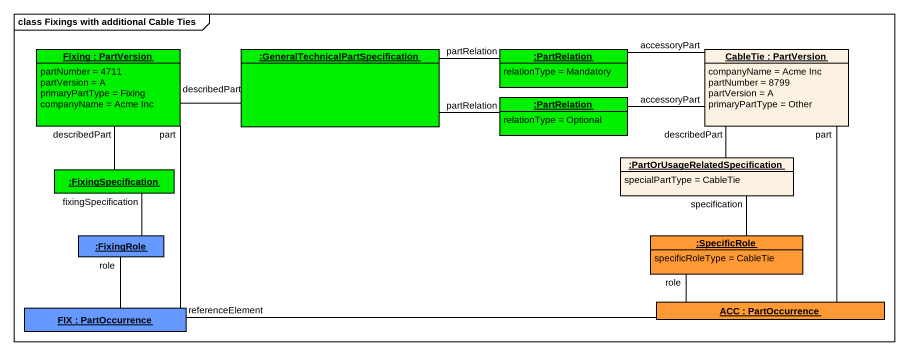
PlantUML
@startuml
mainframe class Fixings with additional Cable Ties
hide circle
hide empty members
object "Fixing : PartVersion" as Fixing #00F000 {
  partNumber = 4711
  partVersion = A
  primaryPartType = Fixing
  companyName = Acme Inc
}
object ":GeneralTechnicalPartSpecification" as GeneralTechnicalPartSpecific #00F000
object ":PartRelation" as PartRelation #00F000 {
  relationType = Mandatory
}
object "CableTie : PartVersion" as CableTie {
  companyName = Acme Inc
  partNumber = 8799
  partVersion = A
  primaryPartType = Other
}
object ":PartRelation" as PartRelation_2 #00F000 {
  relationType = Optional
}
object ":FixingSpecification" as FixingSpecification #00F000
object ":PartOrUsageRelatedSpecification" as PartOrUsageRelatedSpecificat {
  specialPartType = CableTie
}
object ":FixingRole" as FixingRole #6699FF
object ":SpecificRole" as SpecificRole #FF9933 {
  specificRoleType = CableTie
}
object "FIX : PartOccurrence" as FIX #6699FF
object "ACC : PartOccurrence" as ACC #FF9933
Fixing -right- GeneralTechnicalPartSpecific : describedPart
Fixing -- FixingSpecification : describedPart
GeneralTechnicalPartSpecific -right- PartRelation : partRelation
GeneralTechnicalPartSpecific -right- PartRelation_2 : partRelation
PartRelation -right- CableTie : accessoryPart
CableTie -- PartOrUsageRelatedSpecificat : describedPart
CableTie -- ACC : part
PartRelation_2 -right- CableTie : accessoryPart
FixingRole -up- FixingSpecification : fixingSpecification
SpecificRole -up- PartOrUsageRelatedSpecificat : specification
FIX -up- Fixing : part
FIX -up- FixingRole : role
FIX -right- ACC : referenceElement
ACC -up- SpecificRole : role
@enduml
